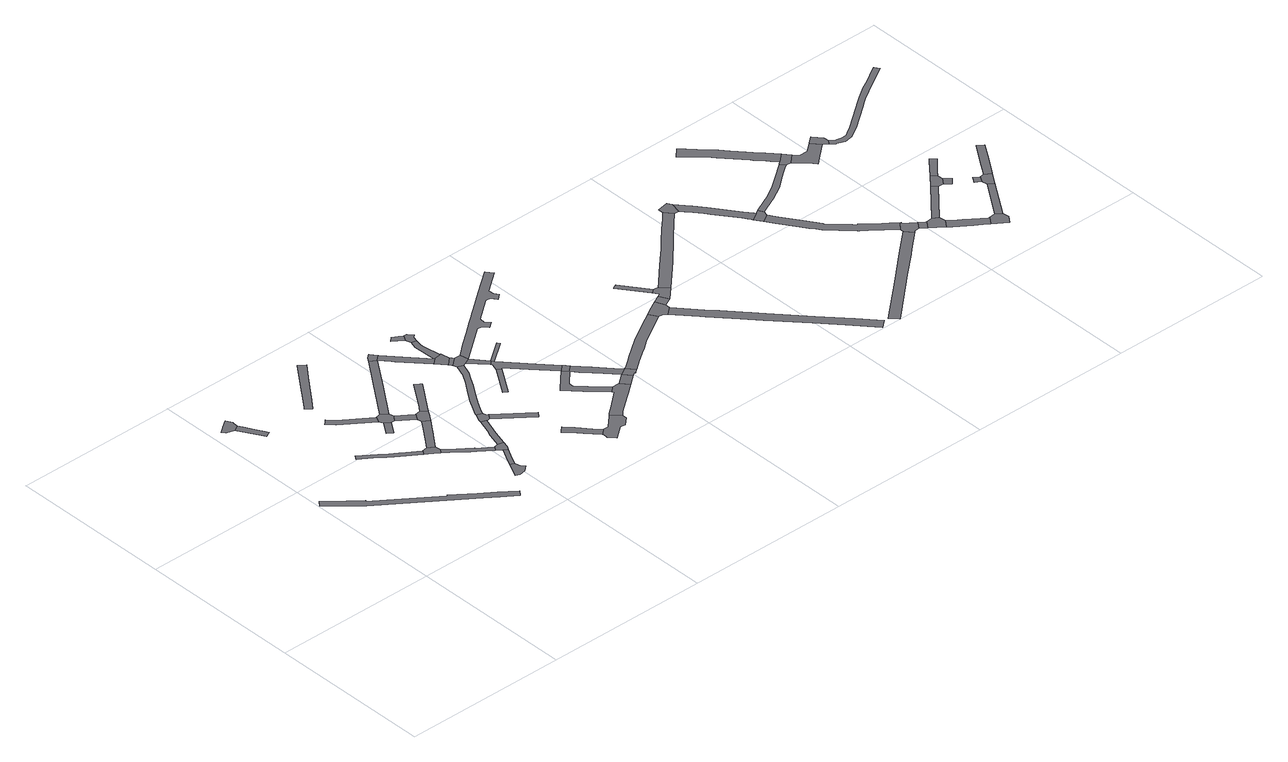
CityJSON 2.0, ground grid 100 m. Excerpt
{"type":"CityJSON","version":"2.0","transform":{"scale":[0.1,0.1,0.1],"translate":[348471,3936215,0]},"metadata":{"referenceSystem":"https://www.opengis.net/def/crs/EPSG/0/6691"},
"CityObjects":{
"road1":{"type":"Road","attributes":{"RoadStructureAttribute.sectionType":"1"},"geometry":[{"type":"MultiSurface","lod":"1","boundaries":[[[0,1,2,3,4,5,6,7,8,9,10,11,12,13,14,15,16,17,18]]]}]},
"road2":{"type":"Road","geometry":[{"type":"MultiSurface","lod":"1","boundaries":[[[19,20,21,22,23,24,25,26,27,28,29]]]}]},
"road3":{"type":"Road","attributes":{"RoadStructureAttribute.sectionType":"1"},"geometry":[{"type":"MultiSurface","lod":"1","boundaries":[[[25,30,31,32,33,34,35,36,26]]]}]},
"road4":{"type":"Road","attributes":{"RoadStructureAttribute.sectionType":"1"},"geometry":[{"type":"MultiSurface","lod":"1","boundaries":[[[37,38,39,40,41,42,43,44,45,46,47]]]}]},
"road5":{"type":"Road","geometry":[{"type":"MultiSurface","lod":"1","boundaries":[[[48,37,47,49,50,51,52,53,54]]]}]},
"road6":{"type":"Road","attributes":{"RoadStructureAttribute.sectionType":"1"},"geometry":[{"type":"MultiSurface","lod":"1","boundaries":[[[55,56,57,58,59,60,61]]]}]},
"road7":{"type":"Road","attributes":{"RoadStructureAttribute.sectionType":"1"},"geometry":[{"type":"MultiSurface","lod":"1","boundaries":[[[62,63,64,65]]]}]},
"road8":{"type":"Road","geometry":[{"type":"MultiSurface","lod":"1","boundaries":[[[66,67,68,69,70,71,72,73]]]}]},
"road9":{"type":"Road","attributes":{"RoadStructureAttribute.sectionType":"1"},"geometry":[{"type":"MultiSurface","lod":"1","boundaries":[[[74,75,76,77,53,52,78,79,80,81]]]}]},
"road10":{"type":"Road","attributes":{"RoadStructureAttribute.sectionType":"1"},"geometry":[{"type":"MultiSurface","lod":"1","boundaries":[[[82,83,84,85,86,87,88,89,48,54]]]}]},
"road11":{"type":"Road","geometry":[{"type":"MultiSurface","lod":"1","boundaries":[[[90,91,92,93,55,61,62,65,94]]]}]},
"road12":{"type":"Road","attributes":{"RoadStructureAttribute.sectionType":"1"},"geometry":[{"type":"MultiSurface","lod":"1","boundaries":[[[95,96,97,98,99,100,101,102]]]}]},
"road13":{"type":"Road","attributes":{"RoadStructureAttribute.sectionType":"1"},"geometry":[{"type":"MultiSurface","lod":"1","boundaries":[[[103,68,67,104,105,106,107]]]}]},
"road14":{"type":"Road","attributes":{"RoadStructureAttribute.sectionType":"1"},"geometry":[{"type":"MultiSurface","lod":"1","boundaries":[[[90,94,108,109]]]}]},
"road15":{"type":"Road","geometry":[{"type":"MultiSurface","lod":"1","boundaries":[[[106,110,111,112,74,81,107]]]}]},
"road16":{"type":"Road","geometry":[{"type":"MultiSurface","lod":"1","boundaries":[[[108,86,85,113,114,115,116,109]]]}]},
"road17":{"type":"Road","attributes":{"RoadStructureAttribute.sectionType":"1"},"geometry":[{"type":"MultiSurface","lod":"1","boundaries":[[[117,118,119,120,121,122,123,124,112,111]]]}]},
"road18":{"type":"Road","attributes":{"RoadStructureAttribute.sectionType":"1"},"geometry":[{"type":"MultiSurface","lod":"1","boundaries":[[[115,125,126,127,128,129,130,116]]]}]},
"road19":{"type":"Road","geometry":[{"type":"MultiSurface","lod":"1","boundaries":[[[131,132,133,134,135,136,120,119,137,138,139]]]}]},
"road20":{"type":"Road","attributes":{"RoadStructureAttribute.sectionType":"1"},"geometry":[{"type":"MultiSurface","lod":"1","boundaries":[[[140,141,142,143,144,145,146,147,148,149,141,150,151,92,91]]]}]},
"road21":{"type":"Road","attributes":{"RoadStructureAttribute.sectionType":"1"},"geometry":[{"type":"MultiSurface","lod":"1","boundaries":[[[138,152,153,139]]]}]},
"road22":{"type":"Road","geometry":[{"type":"MultiSurface","lod":"1","boundaries":[[[150,141,149,154,155]]]}]},
"road23":{"type":"Road","attributes":{"RoadStructureAttribute.sectionType":"1"},"geometry":[{"type":"MultiSurface","lod":"1","boundaries":[[[156,157,158,159,160,161,162,163,164]]]}]},
"road24":{"type":"Road","attributes":{"RoadStructureAttribute.sectionType":"1"},"geometry":[{"type":"MultiSurface","lod":"1","boundaries":[[[165,166,167,168,169,170,171,172,173,174,175,176,177,133,132,178,179,180,181,182,183,184,185,186,187,188]]]}]},
"road25":{"type":"Road","geometry":[{"type":"MultiSurface","lod":"1","boundaries":[[[189,190,191,156,164,192,193,194,195,196,197,198,199,200,201]]]}]},
"road26":{"type":"Road","geometry":[{"type":"MultiSurface","lod":"1","boundaries":[[[146,202,203,204,205,206,147]]]}]},
"road27":{"type":"Road","attributes":{"RoadStructureAttribute.sectionType":"1"},"geometry":[{"type":"MultiSurface","lod":"1","boundaries":[[[207,208,209,210]]]}]},
"road28":{"type":"Road","geometry":[{"type":"MultiSurface","lod":"1","boundaries":[[[211,212,213,214,203,202]]]}]},
"road29":{"type":"Road","geometry":[{"type":"MultiSurface","lod":"1","boundaries":[[[215,216,217,213,212,165,188]]]}]},
"road30":{"type":"Road","attributes":{"RoadStructureAttribute.sectionType":"1"},"geometry":[{"type":"MultiSurface","lod":"1","boundaries":[[[218,219,220,221,222,223,206,205]]]}]},
"road31":{"type":"Road","attributes":{"RoadStructureAttribute.sectionType":"1"},"geometry":[{"type":"MultiSurface","lod":"1","boundaries":[[[224,225,226,227,228,229]]]}]},
"road32":{"type":"Road","geometry":[{"type":"MultiSurface","lod":"1","boundaries":[[[230,216,215,231]]]}]},
"road33":{"type":"Road","geometry":[{"type":"MultiSurface","lod":"1","boundaries":[[[232,229,228,222,221,233,234]]]}]},
"road34":{"type":"Road","attributes":{"RoadStructureAttribute.sectionType":"1"},"geometry":[{"type":"MultiSurface","lod":"1","boundaries":[[[235,236,237,238,239,240,241,242,243,244,245,246,247,248,249,250,189,201]]]}]},
"road35":{"type":"Road","attributes":{"RoadStructureAttribute.sectionType":"1"},"geometry":[{"type":"MultiSurface","lod":"1","boundaries":[[[251,252,253,230,231,254,207,210,255,256,257,258]]]}]},
"road36":{"type":"Road","attributes":{"RoadStructureAttribute.sectionType":"1"},"geometry":[{"type":"MultiSurface","lod":"1","boundaries":[[[253,259,260,261,230]]]}]},
"road37":{"type":"Road","attributes":{"RoadStructureAttribute.sectionType":"1"},"geometry":[{"type":"MultiSurface","lod":"1","boundaries":[[[262,263,264,265,266,267,257,268,269,270,241,240,271,272,273,274,275,267,276,277,278,279,280]]]}]},
"road38":{"type":"Road","geometry":[{"type":"MultiSurface","lod":"1","boundaries":[[[257,267,266,281,258]]]}]},
"road39":{"type":"Road","geometry":[{"type":"MultiSurface","lod":"1","boundaries":[[[239,238,282,279]]]}]},
"road40":{"type":"Road","geometry":[{"type":"MultiSurface","lod":"1","boundaries":[[[279,282,283,284,285,286,280]]]}]},
"road41":{"type":"Road","attributes":{"RoadStructureAttribute.sectionType":"1"},"geometry":[{"type":"MultiSurface","lod":"1","boundaries":[[[287,288,289,290,291,292,293,294,295,296,217,216,297,298,299,300,301,302,303,304,305,306,307,308,309,310,311,312]]]}]},
"road42":{"type":"Road","attributes":{"RoadStructureAttribute.sectionType":"1"},"geometry":[{"type":"MultiSurface","lod":"1","boundaries":[[[313,314,315,316,317,318,319,320,321,322,323,324,325,326,327,328,329,286,285]]]}]},
"road43":{"type":"Road","geometry":[{"type":"MultiSurface","lod":"1","boundaries":[[[330,331,332,333,321,320,334,335]]]}]},
"road44":{"type":"Road","attributes":{"RoadStructureAttribute.sectionType":"1"},"geometry":[{"type":"MultiSurface","lod":"1","boundaries":[[[332,331,336,337]]]}]},
"road45":{"type":"Road","attributes":{"RoadStructureAttribute.sectionType":"1"},"geometry":[{"type":"MultiSurface","lod":"1","boundaries":[[[338,339,340,341,342,343]]]}]},
"road46":{"type":"Road","geometry":[{"type":"MultiSurface","lod":"1","boundaries":[[[336,344,345,338,343,346,347,337]]]}]},
"road47":{"type":"Road","attributes":{"RoadStructureAttribute.sectionType":"1"},"geometry":[{"type":"MultiSurface","lod":"1","boundaries":[[[348,349,350,351,352,353,354,355,356,357,330,335,358,359,360,361,362,363,364]]]}]},
"road48":{"type":"Road","attributes":{"RoadStructureAttribute.sectionType":"1"},"geometry":[{"type":"MultiSurface","lod":"1","boundaries":[[[344,365,366,367,368,369,370,371,372,373,374,375,376,377,378,345]]]}]},
"road49":{"type":"Road","geometry":[{"type":"MultiSurface","lod":"1","boundaries":[[[370,379,380,381,382,383,371]]]}]},
"road50":{"type":"Road","attributes":{"RoadStructureAttribute.sectionType":"1"},"geometry":[{"type":"MultiSurface","lod":"1","boundaries":[[[384,385,386,387,388,389,390,391,392,393,381,380,394,395,396,397,398,399,400,401,402,403,404]]]}]},
"road51":{"type":"Road","attributes":{"RoadStructureAttribute.sectionType":"1"},"geometry":[{"type":"MultiSurface","lod":"1","boundaries":[[[405,406,407,408,409,410,411,412,413,414,415]]]}]},
"road52":{"type":"Road","geometry":[{"type":"MultiSurface","lod":"1","boundaries":[[[416,417,418,419,420,384,404]]]}]},
"road53":{"type":"Road","attributes":{"RoadStructureAttribute.sectionType":"1"},"geometry":[{"type":"MultiSurface","lod":"1","boundaries":[[[421,422,423,424,425,426,427,428,429,430,431,417,416,432,433,434,435,436,437,438,439,440,441,442]]]}]},
"road54":{"type":"Road","attributes":{"RoadStructureAttribute.sectionType":"1"},"geometry":[{"type":"MultiSurface","lod":"1","boundaries":[[[443,444,445,446,447,448,420,419,449,450,451,452,453,454,455,456]]]}]},
"road55":{"type":"Road","geometry":[{"type":"MultiSurface","lod":"1","boundaries":[[[457,458,421,442,411,410,459,460,461]]]}]},
"road56":{"type":"Road","attributes":{"RoadStructureAttribute.sectionType":"1"},"geometry":[{"type":"MultiSurface","lod":"1","boundaries":[[[462,461,460,463,464]]]}]},
"road57":{"type":"Road","attributes":{"RoadStructureAttribute.sectionType":"1"},"geometry":[{"type":"MultiSurface","lod":"1","boundaries":[[[465,466,467,468,469,470,471,472,473,474,475,476,477,478,479,480,481,482]]]}]},
"road58":{"type":"Road","geometry":[{"type":"MultiSurface","lod":"1","boundaries":[[[464,463,483,484,485,486]]]}]},
"road59":{"type":"Road","geometry":[{"type":"MultiSurface","lod":"1","boundaries":[[[487,473,472,443,456,488]]]}]},
"road60":{"type":"Road","attributes":{"RoadStructureAttribute.sectionType":"1"},"geometry":[{"type":"MultiSurface","lod":"1","boundaries":[[[489,490,491,492,493,494,495,496,497,498,499,484,483]]]}]},
"road61":{"type":"Road","attributes":{"RoadStructureAttribute.sectionType":"1"},"geometry":[{"type":"MultiSurface","lod":"1","boundaries":[[[485,500,501,486]]]}]},
"road62":{"type":"Road","attributes":{"RoadStructureAttribute.sectionType":"1"},"geometry":[{"type":"MultiSurface","lod":"1","boundaries":[[[502,503,504,505,506,507,508,487,488]]]}]},
"road63":{"type":"Road","geometry":[{"type":"MultiSurface","lod":"1","boundaries":[[[509,510,511,495,494,512]]]}]},
"road64":{"type":"Road","geometry":[{"type":"MultiSurface","lod":"1","boundaries":[[[506,505,513,514,515,516,517]]]}]},
"road65":{"type":"Road","geometry":[{"type":"MultiSurface","lod":"1","boundaries":[[[518,519,520,501,500,521]]]}]},
"road66":{"type":"Road","attributes":{"RoadStructureAttribute.sectionType":"1"},"geometry":[{"type":"MultiSurface","lod":"1","boundaries":[[[522,511,510,523]]]}]},
"road67":{"type":"Road","attributes":{"RoadStructureAttribute.sectionType":"1"},"geometry":[{"type":"MultiSurface","lod":"1","boundaries":[[[524,525,518,521]]]}]},
"road68":{"type":"Road","attributes":{"RoadStructureAttribute.sectionType":"1"},"geometry":[{"type":"MultiSurface","lod":"1","boundaries":[[[519,526,527,528,529,530,520]]]}]},
"road69":{"type":"Road","attributes":{"RoadStructureAttribute.sectionType":"1"},"geometry":[{"type":"MultiSurface","lod":"1","boundaries":[[[531,532,533,534]]]}]},
"road70":{"type":"Road","geometry":[{"type":"MultiSurface","lod":"1","boundaries":[[[535,536,534,533,522,523,537]]]}]},
"road71":{"type":"Road","attributes":{"RoadStructureAttribute.sectionType":"1"},"geometry":[{"type":"MultiSurface","lod":"1","boundaries":[[[538,539,540,541,542,543,535,537]]]}]},
"road72":{"type":"Road","attributes":{"RoadStructureAttribute.sectionType":"1"},"geometry":[{"type":"MultiSurface","lod":"1","boundaries":[[[544,545,546,547,548,549,550,551,552,553,554,555,556,557,558,559,560,561,562,563,564,565,566,567,568,569,570,571,572,573,574,575,515,514]]]}]}
},
"vertices":[
[777,295,0],[693,357,0],[565,454,0],[560,448,0],[307,634,0],[216,701,0],[221,708,0],[69,835,0],[34,864,0],[9,833,0],[13,829,0],[74,775,0],[192,668,0],[283,602,0],[531,420,0],[688,308,0],[759,256,0],[845,194,0],[869,227,0],
[105,1684,0],[100,1680,0],[95,1677,0],[92,1675,0],[69,1658,0],[85,1637,0],[132,1622,0],[171,1643,0],[168,1649,0],[175,1682,0],[153,1716,0],
[206,1494,0],[220,1471,0],[254,1490,0],[236,1521,0],[222,1549,0],[208,1575,0],[192,1605,0],
[736,828,0],[638,894,0],[633,897,0],[588,928,0],[544,962,0],[445,1031,0],[428,1006,0],[527,937,0],[556,912,0],[590,889,0],[718,802,0],
[767,833,0],[759,774,0],[762,773,0],[775,764,0],[792,750,0],[811,774,0],[805,807,0],
[756,1209,0],[583,1331,0],[545,1372,0],[528,1355,0],[516,1344,0],[558,1301,0],[738,1172,0],
[750,1145,0],[698,1069,0],[731,1046,0],[783,1122,0],
[1020,391,0],[1014,421,0],[988,434,0],[954,366,0],[944,344,0],[970,331,0],[1007,336,0],[1042,366,0],
[1034,598,0],[952,660,0],[950,662,0],[876,721,0],[828,721,0],[915,652,0],[939,633,0],[1016,575,0],
[851,870,0],[888,919,0],[898,934,0],[945,997,0],[905,1022,0],[869,972,0],[827,913,0],[803,880,0],
[830,1157,0],[822,1186,0],[785,1214,0],[770,1211,0],[803,1122,0],
[760,1825,0],[678,1716,0],[539,1530,0],[527,1517,0],[562,1489,0],[607,1546,0],[732,1708,0],[799,1795,0],
[1005,468,0],[1043,480,0],[1046,487,0],[1073,536,0],[1049,550,0],
[902,1052,0],[926,1090,0],
[1085,557,0],[1096,595,0],[1062,605,0],
[967,1028,0],[968,1029,0],[992,1065,0],[958,1094,0],
[1121,683,0],[1134,718,0],[1161,800,0],[1128,810,0],[1102,728,0],[1102,727,0],[1099,718,0],[1086,689,0],
[1012,1096,0],[1122,1252,0],[1132,1266,0],[1124,1272,0],[1096,1293,0],[982,1126,0],
[1193,839,0],[1187,859,0],[1154,874,0],[1142,847,0],[1135,831,0],[1130,815,0],[1171,799,0],[1179,799,0],[1204,831,0],
[963,1383,0],[1096,1574,0],[1148,1516,0],[1152,1511,0],[1160,1503,0],[1261,1389,0],[1294,1352,0],[1327,1381,0],[1160,1573,0],[1132,1605,0],[1060,1600,0],[945,1439,0],
[1383,639,0],[1408,670,0],
[1099,1643,0],[1076,1624,0],
[1557,331,0],[1518,374,0],[1457,443,0],[1412,492,0],[1383,466,0],[1377,460,0],[1434,398,0],[1457,374,0],[1524,301,0],
[1368,1252,0],[1340,1176,0],[1336,1169,0],[1303,1116,0],[1278,1080,0],[1269,1067,0],[1216,990,0],[1209,979,0],[1203,968,0],[1189,942,0],[1172,910,0],[1168,903,0],[1156,881,0],[1190,870,0],[1206,898,0],[1233,947,0],[1236,950,0],[1276,1011,0],[1317,1074,0],[1354,1135,0],[1375,1168,0],[1388,1206,0],[1395,1224,0],[1399,1237,0],
[1663,401,0],[1655,393,0],[1590,328,0],[1527,298,0],[1526,276,0],[1525,265,0],[1557,225,0],[1561,228,0],[1634,286,0],[1665,285,0],[1667,282,0],[1712,322,0],[1713,352,0],
[1344,1296,0],[1389,1336,0],[1380,1392,0],[1374,1388,0],[1327,1386,0],
[1501,1096,0],[1388,924,0],[1414,907,0],[1528,1082,0],
[1359,1279,0],[1360,1278,0],[1407,1317,0],[1398,1327,0],
[1418,1246,0],[1455,1263,0],[1448,1315,0],
[1372,1401,0],[1360,1497,0],[1357,1520,0],[1368,1563,0],[1336,1572,0],[1323,1526,0],
[1328,1651,0],[1322,1654,0],[1288,1676,0],[1263,1649,0],[1323,1606,0],[1345,1639,0],
[1533,1173,0],[1509,1148,0],
[1366,1640,0],[1377,1597,0],[1392,1610,0],
[1739,379,0],[1835,453,0],[1865,476,0],[1928,525,0],[1891,573,0],[1846,572,0],[1813,540,0],[1821,533,0],[1818,531,0],[1769,491,0],[1756,480,0],[1739,466,0],[1727,456,0],[1698,432,0],[1674,412,0],[1672,410,0],
[1688,994,0],[1571,1123,0],[1542,1156,0],[1517,1139,0],[1533,1089,0],[1629,982,0],[1741,858,0],[1779,892,0],
[1668,1249,0],[1671,1252,0],[1662,1267,0],
[1960,690,0],[1958,693,0],[1883,776,0],[1843,821,0],[1809,859,0],[1771,824,0],[1637,749,0],[1623,735,0],[1707,649,0],[1824,593,0],[1754,665,0],[1699,722,0],[1699,728,0],[1699,750,0],[1805,786,0],[1852,734,0],[1891,690,0],[1954,621,0],[1997,649,0],
[1793,877,0],
[1994,577,0],
[2015,588,0],[2019,584,0],[2040,602,0],[2002,651,0],
[2039,1771,0],[1961,1713,0],[1893,1661,0],[1820,1605,0],[1817,1603,0],[1748,1551,0],[1709,1521,0],[1678,1498,0],[1600,1437,0],[1521,1378,0],[1541,1327,0],[1671,1427,0],[1701,1425,0],[1725,1392,0],[1726,1393,0],[1761,1420,0],[1738,1450,0],[1742,1482,0],[1862,1574,0],[1872,1582,0],[1901,1578,0],[1925,1544,0],[1961,1573,0],[1941,1600,0],[1941,1633,0],[2069,1731,0],
[2043,604,0],[2102,647,0],[2181,703,0],[2185,705,0],[2233,739,0],[2245,748,0],[2359,819,0],[2444,869,0],[2413,921,0],[2372,897,0],[2327,871,0],[2321,868,0],[2208,797,0],[2082,706,0],[2070,698,0],[2067,695,0],[2011,654,0],
[2534,889,0],[2537,918,0],[2512,976,0],[2445,940,0],[2474,864,0],[2488,848,0],
[2590,943,0],[2558,1000,0],
[2581,1061,0],[2504,1171,0],[2465,1226,0],[2439,1211,0],[2437,1210,0],[2557,1043,0],
[2659,1012,0],[2613,1058,0],[2578,1013,0],[2576,1011,0],
[3286,49,0],[3183,164,0],[3111,243,0],[3043,320,0],[2873,511,0],[2821,568,0],[2790,603,0],[2710,692,0],[2704,699,0],[2681,724,0],[2602,721,0],[2620,700,0],[2742,564,0],[2822,474,0],[2995,281,0],[3110,152,0],[3239,9,0],
[2700,1052,0],[2819,1172,0],[2949,1309,0],[3075,1441,0],[3088,1454,0],[3114,1481,0],[3076,1528,0],[3038,1488,0],[2975,1425,0],[2902,1350,0],[2854,1300,0],[2787,1231,0],[2706,1153,0],[2642,1087,0],
[3126,1481,0],[3146,1481,0],[3161,1549,0],[3145,1572,0],[3075,1559,0],
[3430,1194,0],[3429,1195,0],[3422,1205,0],[3389,1251,0],[3338,1322,0],[3314,1356,0],[3276,1409,0],[3229,1466,0],[3216,1481,0],[3202,1498,0],[3147,1480,0],[3166,1456,0],[3175,1444,0],[3230,1378,0],[3251,1348,0],[3350,1212,0],[3359,1199,0],[3360,1198,0],[3366,1189,0],[3374,1177,0],[3381,1164,0],
[3355,1,0],[3601,223,0],[3660,275,0],[3781,381,0],[3814,411,0],[3927,513,0],[3887,558,0],[3742,428,0],[3619,318,0],[3554,260,0],[3314,46,0],
[3411,1115,0],[3461,1145,0],[3461,1147,0],[3470,1175,0],[3454,1206,0],
[3926,628,0],[3887,661,0],[3855,685,0],[3757,767,0],[3754,763,0],[3753,762,0],[3732,783,0],[3628,888,0],[3627,894,0],[3567,984,0],[3494,1095,0],[3445,1060,0],[3517,951,0],[3546,910,0],[3567,880,0],[3585,854,0],[3648,790,0],[3659,778,0],[3715,721,0],[3723,715,0],[3759,687,0],[3887,581,0],
[3811,1430,0],[3809,1428,0],[3718,1360,0],[3642,1303,0],[3566,1262,0],[3535,1246,0],[3495,1187,0],[3584,1228,0],[3661,1272,0],[3680,1285,0],[3750,1340,0],[3787,1369,0],[3807,1386,0],[3835,1403,0],
[3929,617,0],[3933,622,0],[3935,520,0],[3966,522,0],[3999,566,0],
[4034,540,0],[4002,494,0],[4036,539,0],
[3591,1713,0],[3610,1694,0],[3727,1558,0],[3735,1548,0],[3741,1542,0],[3763,1519,0],[3796,1481,0],[3828,1445,0],[3880,1491,0],[3824,1554,0],[3781,1601,0],[3757,1629,0],[3702,1693,0],[3662,1738,0],[3624,1777,0],[3542,1860,0],[3509,1893,0],[3460,1844,0],
[4080,435,0],[4114,480,0],[4110,521,0],[4076,543,0],
[3917,1449,0],[3864,1402,0],
[4104,417,0],[4107,414,0],[4197,350,0],[4256,308,0],[4266,301,0],[4271,299,0],[4304,343,0],[4299,346,0],[4229,396,0],[4188,426,0],[4143,458,0],
[4292,729,0],[4262,755,0],
[3946,1316,0],[3964,1297,0],[4017,1342,0],[4094,1409,0],[4051,1461,0],[3995,1415,0],[3944,1418,0],
[4383,285,0],[4376,324,0],[4346,350,0],[4350,240,0],
[4095,1408,0],[4121,1388,0],[4141,1414,0],[4139,1445,0],[4096,1498,0],
[4354,766,0],[4351,797,0],[4321,823,0],[4324,726,0],
[4494,571,0],[4527,548,0],
[4360,693,0],[4392,730,0],
[4377,827,0],[4444,903,0],[4451,911,0],[4421,937,0],[4409,924,0],
[4476,662,0],[4454,628,0],[4487,607,0],[4509,641,0],
[4538,646,0],[4529,644,0],[4576,621,0],
[4598,655,0],[4666,755,0],[4718,834,0],[4680,859,0],[4628,781,0],[4582,712,0],
[4152,1364,0],[4156,1362,0],[4203,1346,0],[4241,1351,0],[4253,1353,0],[4324,1396,0],[4392,1448,0],[4482,1516,0],[4494,1525,0],[4498,1527,0],[4533,1553,0],[4587,1588,0],[4588,1589,0],[4611,1603,0],[4685,1648,0],[4753,1688,0],[4771,1699,0],[4753,1728,0],[4714,1705,0],[4688,1689,0],[4638,1659,0],[4593,1634,0],[4592,1633,0],[4554,1607,0],[4516,1582,0],[4495,1566,0],[4303,1423,0],[4271,1403,0],[4240,1383,0],[4207,1381,0],[4182,1388,0],[4175,1390,0]
]}
